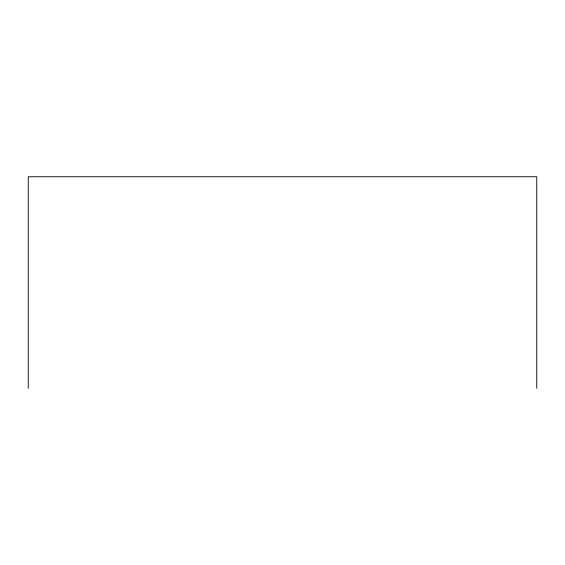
<?xml version="1.0" encoding="UTF-8"?>
<svg xmlns="http://www.w3.org/2000/svg" width="565" height="565" viewBox="0 0 565 565"><rect width="100%" height="100%" fill="white"/><g stroke="black" fill="none" stroke-linecap="round" stroke-linejoin="round"><path stroke-width="0.85" d="M536.75 388.254L536.75 176.746L28.25 176.746L28.25 388.254"/></g></svg>
